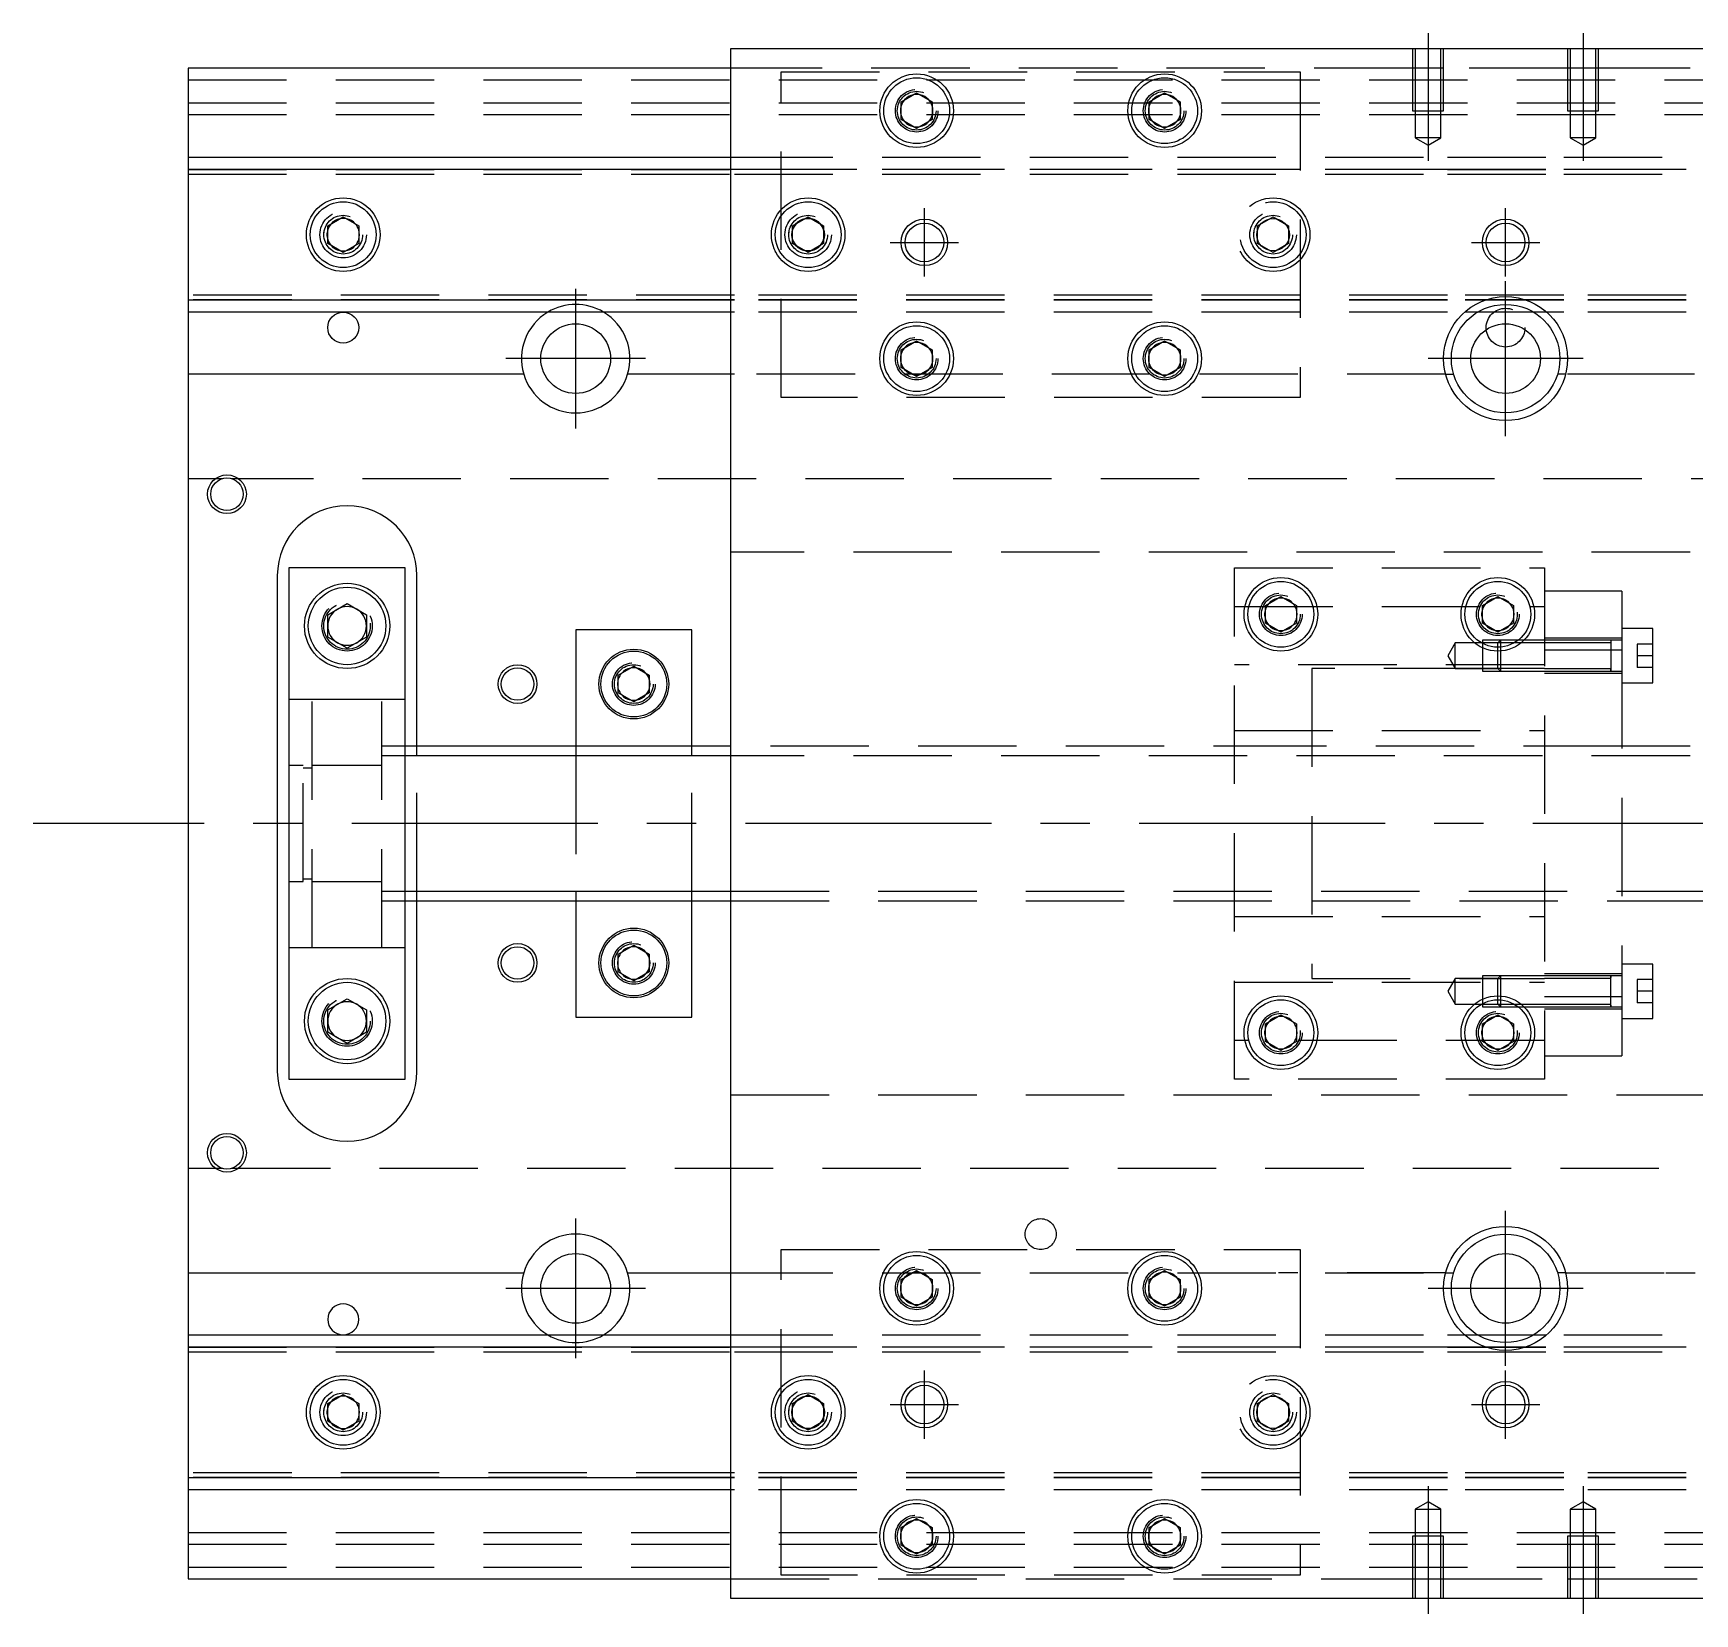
# Model space of a CAD drawing. Extents: x -20 to 561, y -277 to 102.
# Drawn here: x -20 to 194.4, y -102 to 102 of the extents above; entities that cross this region are included whole.
import ezdxf

# ---------------------------------------------------------------- set-up
doc = ezdxf.new("R2010")
doc.units = 0
doc.linetypes.add('CENTER', pattern=[50.8, 31.75, -6.35, 6.35, -6.35])
doc.linetypes.add('DASHED', pattern=[19.05, 12.7, -6.35])
doc.layers.get('0').update_dxf_attribs({"linetype": 'CONTINUOUS'})
doc.layers.add('CENTER', color=1, linetype='CENTER')

msp = doc.modelspace()

# ---------------------------------------------------------------- linework, layer by layer
at = {"color": 7, "linetype": 'CONTINUOUS'}
for p, q in [((270, 100), (70, 100)), ((70, 100), (70, -100)), ((0, 97.5), (0, 86)), ((70, 97.5), (0, 97.5)), ((92, 93.1547), (94, 94.309402)), ((92, 90.8453), (92, 93.1547)), ((94, 94.309402), (96, 93.1547)), ((96, 93.1547), (96, 90.8453)), ((124, 93.1547), (126, 94.309402)), ((124, 90.8453), (124, 93.1547)), ((126, 94.309402), (128, 93.1547)), ((128, 93.1547), (128, 90.8453)), ((94, 89.690598), (92, 90.8453)), ((96, 90.8453), (94, 89.690598)), ((126, 89.690598), (124, 90.8453)), ((128, 90.8453), (126, 89.690598)), ((0, 86), (0, 84.460392)), ((0, 86), (70, 86)), ((0, 84.460392), (0, 67.539608)), ((0, 84.460392), (70, 84.460392)), ((18, 77.1547), (20, 78.309402)), ((20, 78.309402), (22, 77.1547)), ((78, 77.1547), (80, 78.309402)), ((80, 78.309402), (82, 77.1547)), ((18, 74.8453), (18, 77.1547)), ((22, 77.1547), (22, 74.8453)), ((78, 74.8453), (78, 77.1547)), ((82, 77.1547), (82, 74.8453)), ((20, 73.690598), (18, 74.8453)), ((22, 74.8453), (20, 73.690598)), ((80, 73.690598), (78, 74.8453)), ((82, 74.8453), (80, 73.690598)), ((70, 67.539608), (0, 67.539608)), ((0, 67.539608), (0, 66)), ((70, 66), (0, 66)), ((0, 66), (0, 58)), ((92, 61.1547), (94, 62.309402)), ((94, 62.309402), (96, 61.1547)), ((124, 61.1547), (126, 62.309402)), ((126, 62.309402), (128, 61.1547)), ((92, 58.8453), (92, 61.1547)), ((96, 61.1547), (96, 58.8453)), ((124, 58.8453), (124, 61.1547)), ((128, 61.1547), (128, 58.8453)), ((43.291796, 58), (0, 58)), ((0, 58), (0, -58)), ((70, 58), (56.708204, 58)), ((94, 57.690598), (92, 58.8453)), ((96, 58.8453), (94, 57.690598)), ((126, 57.690598), (124, 58.8453)), ((128, 58.8453), (126, 57.690598)), ((162.254033, 58), (163.291796, 58)), ((177.745967, 58), (176.708204, 58)), ((13, 33), (13, -33)), ((28, 33), (13, 33)), ((28, -33), (28, 33)), ((11.5, 32), (11.5, -32)), ((29.5, 10), (29.5, 32)), ((18, 26.943376), (20.5, 28.386752)), ((20.5, 28.386752), (23, 26.943376)), ((139, 28.1547), (141, 29.309402)), ((139, 25.8453), (139, 28.1547)), ((141, 29.309402), (143, 28.1547)), ((143, 28.1547), (143, 25.8453)), ((167, 28.1547), (169, 29.309402)), ((167, 25.8453), (167, 28.1547)), ((169, 29.309402), (171, 28.1547)), ((171, 28.1547), (171, 25.8453)), ((18, 24.056624), (18, 26.943376)), ((23, 26.943376), (23, 24.056624)), ((141, 24.690598), (139, 25.8453)), ((143, 25.8453), (141, 24.690598)), ((169, 24.690598), (167, 25.8453)), ((171, 25.8453), (169, 24.690598)), ((20.5, 22.613248), (18, 24.056624)), ((23, 24.056624), (20.5, 22.613248)), ((50, 25), (50, 10)), ((65, 25), (50, 25)), ((65, 10), (65, 25)), ((55.5, 19.1547), (57.5, 20.309402)), ((57.5, 20.309402), (59.5, 19.1547)), ((183.6, 19.65063), (183.6, 19.651316)), ((55.5, 16.8453), (55.5, 19.1547)), ((59.5, 19.1547), (59.5, 16.8453)), ((57.5, 15.690598), (55.5, 16.8453)), ((59.5, 16.8453), (57.5, 15.690598)), ((70, 10), (28, 10)), ((28, -10), (70, -10)), ((29.5, -32), (29.5, -10)), ((50, -10), (50, -25)), ((65, -25), (65, -10)), ((55.5, -16.8453), (57.5, -15.690598)), ((55.5, -19.1547), (55.5, -16.8453)), ((57.5, -15.690598), (59.5, -16.8453)), ((59.5, -16.8453), (59.5, -19.1547)), ((57.5, -20.309402), (55.5, -19.1547)), ((59.5, -19.1547), (57.5, -20.309402)), ((18, -24.056624), (20.5, -22.613248)), ((20.5, -22.613248), (23, -24.056624)), ((18, -26.943376), (18, -24.056624)), ((23, -24.056624), (23, -26.943376)), ((50, -25), (65, -25)), ((139, -25.8453), (141, -24.690598)), ((141, -24.690598), (143, -25.8453)), ((167, -25.8453), (169, -24.690598)), ((169, -24.690598), (171, -25.8453)), ((183.6, -23.65064), (183.6, -23.649954)), ((20.5, -28.386752), (18, -26.943376)), ((23, -26.943376), (20.5, -28.386752)), ((139, -28.1547), (139, -25.8453)), ((143, -25.8453), (143, -28.1547)), ((167, -28.1547), (167, -25.8453)), ((171, -25.8453), (171, -28.1547)), ((141, -29.309402), (139, -28.1547)), ((143, -28.1547), (141, -29.309402)), ((169, -29.309402), (167, -28.1547)), ((171, -28.1547), (169, -29.309402)), ((13, -33), (28, -33)), ((92, -58.8453), (94, -57.690598)), ((94, -57.690598), (96, -58.8453)), ((124, -58.8453), (126, -57.690598)), ((126, -57.690598), (128, -58.8453)), ((0, -58), (0, -66)), ((0, -58), (43.291796, -58)), ((56.708204, -58), (70, -58)), ((92, -61.1547), (92, -58.8453)), ((96, -58.8453), (96, -61.1547)), ((124, -61.1547), (124, -58.8453)), ((128, -58.8453), (128, -61.1547)), ((162.254033, -58), (163.291796, -58)), ((177.745967, -58), (176.708204, -58)), ((94, -62.309402), (92, -61.1547)), ((96, -61.1547), (94, -62.309402)), ((126, -62.309402), (124, -61.1547)), ((128, -61.1547), (126, -62.309402)), ((0, -66), (0, -67.539608)), ((0, -66), (70, -66)), ((0, -67.539608), (70, -67.539608)), ((0, -67.539608), (0, -84.460392)), ((18, -74.8453), (20, -73.690598)), ((18, -77.1547), (18, -74.8453)), ((20, -73.690598), (22, -74.8453)), ((22, -74.8453), (22, -77.1547)), ((78, -74.8453), (80, -73.690598)), ((78, -77.1547), (78, -74.8453)), ((80, -73.690598), (82, -74.8453)), ((82, -74.8453), (82, -77.1547)), ((20, -78.309402), (18, -77.1547)), ((22, -77.1547), (20, -78.309402)), ((80, -78.309402), (78, -77.1547)), ((82, -77.1547), (80, -78.309402)), ((70, -84.460392), (0, -84.460392)), ((0, -84.460392), (0, -86)), ((70, -86), (0, -86)), ((0, -86), (0, -97.5)), ((92, -90.8453), (94, -89.690598)), ((94, -89.690598), (96, -90.8453)), ((124, -90.8453), (126, -89.690598)), ((126, -89.690598), (128, -90.8453)), ((92, -93.1547), (92, -90.8453)), ((96, -90.8453), (96, -93.1547)), ((124, -93.1547), (124, -90.8453)), ((128, -90.8453), (128, -93.1547)), ((94, -94.309402), (92, -93.1547)), ((96, -93.1547), (94, -94.309402)), ((126, -94.309402), (124, -93.1547)), ((128, -93.1547), (126, -94.309402)), ((0, -97.5), (70, -97.5)), ((70, -100), (270, -100))]:
    msp.add_line(p, q, dxfattribs=at)
at = {"color": 3, "linetype": 'DASHED'}
for p, q in [((158.000006, 100), (158.000006, 92)), ((158.35, 100), (158.35, 92)), ((161.65, 92), (161.65, 100)), ((161.999994, 92), (161.999994, 100)), ((178.000006, 100), (178.000006, 92)), ((178.35, 100), (178.35, 92)), ((181.65, 92), (181.65, 100)), ((181.999994, 92), (181.999994, 100)), ((158.000006, 97.5), (70, 97.5)), ((76.5, 55), (76.5, 97)), ((76.5, 97), (143.5, 97)), ((143.5, 97), (143.5, 55)), ((161.999994, 97.5), (158.000006, 97.5)), ((178.000006, 97.5), (161.999994, 97.5)), ((181.999994, 97.5), (178.000006, 97.5)), ((270, 97.5), (181.999994, 97.5)), ((0, 96), (340, 96)), ((0, 93), (340, 93)), ((0, 91.5), (340, 91.5)), ((158.000006, 92), (161.999994, 92)), ((158.35, 92), (158.35, 88.5)), ((161.65, 88.5), (161.65, 92)), ((178.000006, 92), (181.999994, 92)), ((178.35, 92), (178.35, 88.5)), ((181.65, 88.5), (181.65, 92)), ((161.65, 88.5), (158.35, 88.5)), ((158.35, 88.5), (160, 87.547372)), ((160, 87.547372), (161.65, 88.5)), ((181.65, 88.5), (178.35, 88.5)), ((178.35, 88.5), (180, 87.547372)), ((180, 87.547372), (181.65, 88.5)), ((70, 86), (70.5, 86)), ((70.5, 86), (162.5, 86)), ((162.5, 86), (177.5, 86)), ((177.5, 86), (269.5, 86)), ((0, 84.403994), (70.5, 84.403994)), ((0, 83.8), (70.5, 83.8)), ((70, 84.460392), (70.5, 84.460392)), ((70.5, 84.460392), (162.5, 84.460392)), ((162.5, 84.403994), (70.5, 84.403994)), ((70.5, 83.8), (162.5, 83.8)), ((162.5, 84.460392), (177.5, 84.460392)), ((162.5, 84.403994), (177.5, 84.403994)), ((162.5, 83.8), (177.5, 83.8)), ((177.5, 84.460392), (269.5, 84.460392)), ((269.5, 84.403994), (177.5, 84.403994)), ((177.5, 83.8), (269.5, 83.8)), ((78, 77.1547), (80, 78.309402)), ((80, 78.309402), (82, 77.1547)), ((138, 77.1547), (140, 78.309402)), ((140, 78.309402), (142, 77.1547)), ((17.5, 76), (17.534018, 76.411016)), ((77.5, 76), (77.534018, 76.411016)), ((77.5, 76), (77.534018, 76.411016)), ((78, 74.8453), (78, 77.1547)), ((82, 77.1547), (82, 74.8453)), ((137.5, 76), (137.534018, 76.411016)), ((138, 74.8453), (138, 77.1547)), ((142, 77.1547), (142, 74.8453)), ((80, 73.690598), (78, 74.8453)), ((82, 74.8453), (80, 73.690598)), ((140, 73.690598), (138, 74.8453)), ((142, 74.8453), (140, 73.690598)), ((70.5, 68.2), (0, 68.2)), ((70.5, 67.596006), (0, 67.596006)), ((70.5, 67.539608), (70, 67.539608)), ((162.5, 68.2), (70.5, 68.2)), ((162.5, 67.596006), (70.5, 67.596006)), ((162.5, 67.539608), (70.5, 67.539608)), ((177.5, 68.2), (162.5, 68.2)), ((177.5, 67.596006), (162.5, 67.596006)), ((177.5, 67.539608), (162.5, 67.539608)), ((269.5, 68.2), (177.5, 68.2)), ((269.5, 67.596006), (177.5, 67.596006)), ((269.5, 67.539608), (177.5, 67.539608)), ((70.5, 66), (70, 66)), ((162.5, 66), (70.5, 66)), ((177.5, 66), (162.5, 66)), ((269.5, 66), (177.5, 66)), ((70.5, 58), (70, 58)), ((162.254033, 58), (70.5, 58)), ((125.464102, 58), (125.359688, 58)), ((126.640312, 58), (126.535898, 58)), ((190.691578, 58), (177.745967, 58)), ((191.25, 58), (190.691578, 58)), ((193.112542, 58), (191.25, 58)), ((193.5, 58), (193.112542, 58)), ((194.359688, 58), (193.5, 58)), ((143.5, 55), (76.5, 55)), ((4.359688, 44.5), (0, 44.5)), ((340, 44.5), (5.640312, 44.5)), ((270, 35), (70, 35)), ((135, -33), (135, 33)), ((135, 33), (175, 33)), ((175, 33), (175, -33)), ((135, 28), (175, 28)), ((185, 30), (175, 30)), ((185, 30), (185, 22.36068)), ((23.477798, 25.864306), (23.5, 25.5)), ((138.5, 27), (138.518502, 27.303588)), ((171.483582, 27.286038), (171.5, 27)), ((167, 23.65063), (167, 23.25)), ((169.34998, 23.65063), (167, 23.65063)), ((169.35, 23.650636), (169, 23.300636)), ((171.616146, 23.65063), (169.349994, 23.65063)), ((169.35, 23.650636), (169.35, 22.764436)), ((171.616152, 23.650636), (169.35, 23.650636)), ((172.368118, 23.65063), (171.616146, 23.65063)), ((172.368124, 23.650636), (171.616152, 23.650636)), ((175, 23.65063), (172.368118, 23.65063)), ((175, 23.650636), (172.368124, 23.650636)), ((185, 23.900636), (175, 23.900636)), ((183.605, 23.650636), (175.00002, 23.650636)), ((185, 23.650636), (183.595, 23.650636)), ((183.6, 23.650636), (183.6, 19.650636)), ((189, 25.150636), (185, 25.150636)), ((189, 18.150636), (189, 25.150636)), ((163.5, 23.300636), (162.547372, 21.650636)), ((162.547372, 21.650636), (163.5, 20.000636)), ((163.5, 20.000636), (163.5, 23.300636)), ((167, 23.300636), (163.5, 23.300636)), ((168.99998, 23.300636), (167, 23.300636)), ((167, 23.25), (167, 22.691578)), ((167, 22.691578), (167, 19.65064)), ((169, 22.75), (169, 23.300636)), ((171.092176, 23.300636), (169, 23.300636)), ((169, 22.25), (169, 22.75)), ((169, 20.000636), (169, 22.25)), ((169.35, 22.764436), (169.35, 22.262912)), ((169.35, 22.262912), (169.35, 19.650636)), ((171.979462, 23.300636), (171.092176, 23.300636)), ((175, 23.300636), (171.979462, 23.300636)), ((185, 22.36068), (175, 22.36068)), ((183.6, 23.300636), (175.00002, 23.300636)), ((185, 22.36068), (185, -22.36068)), ((187, 23.150636), (187, 21.650636)), ((189, 23.150636), (187, 23.150636)), ((187, 21.650636), (187, 20.150636)), ((189, 21.650636), (187, 21.650636)), ((175, 20.5), (135, 20.5)), ((145, 20), (145, -20)), ((167, 20), (145, 20)), ((163.5, 20.000636), (167, 20.000636)), ((167, 20.000636), (168.99998, 20.000636)), ((169.000636, 20), (167, 20)), ((167, 19.65064), (169.34998, 19.65064)), ((169, 20.000636), (169.35, 19.650636)), ((175, 20), (169.000636, 20)), ((169.349994, 19.65064), (175, 19.65064)), ((169.35, 19.650636), (175, 19.650636)), ((175, 19.400636), (185, 19.400636)), ((175.00002, 20.000636), (183.6, 20.000636)), ((175.00002, 19.650636), (183.605, 19.650636)), ((183.595, 19.650636), (185, 19.650636)), ((183.6, 19.650636), (183.6, 19.867096)), ((189, 20.150636), (187, 20.150636)), ((55, 18), (55.012884, 18.253488)), ((185, 18.150636), (189, 18.150636)), ((16, 16), (13, 16)), ((16, -16), (16, 16)), ((25, 16), (16, 16)), ((25, -16), (25, 16)), ((28, 16), (25, 16)), ((135, 12), (175, 12)), ((28, 10), (25, 10)), ((28, 8.75), (25, 8.75)), ((29.5, 8.75), (29.5, 10)), ((29.5, -8.75), (29.5, 8.75)), ((50, 10), (50, 8.75)), ((50, 8.75), (50, -8.75)), ((65, 8.75), (65, 10)), ((65, -8.75), (65, 8.75)), ((144.99998, 10), (70, 10)), ((270, 8.75), (70, 8.75)), ((185, 10), (145, 10)), ((270, 10), (185.00002, 10)), ((14.85, 7.5), (13, 7.5)), ((14.85, -7.5), (14.85, 7.5)), ((16, 7.15), (14.85, 7.15)), ((25, 7.5), (16, 7.5)), ((13, -7.5), (14.85, -7.5)), ((14.85, -7.15), (16, -7.15)), ((16, -7.5), (25, -7.5)), ((25, -8.75), (28, -8.75)), ((25, -10), (28, -10)), ((29.5, -10), (29.5, -8.75)), ((50, -8.75), (50, -10)), ((65, -10), (65, -8.75)), ((70, -8.75), (270, -8.75)), ((70, -10), (144.99998, -10)), ((145, -10), (185, -10)), ((185.00002, -10), (270, -10)), ((135, -12), (175, -12)), ((13, -16), (16, -16)), ((16, -16), (25, -16)), ((25, -16), (28, -16)), ((55, -18), (55.012884, -17.746512)), ((189, -18.150636), (185, -18.150636)), ((189, -25.150636), (189, -18.150636)), ((135, -20.5), (175, -20.5)), ((145, -20), (167, -20)), ((163.5, -20.000636), (162.547372, -21.650636)), ((163.5, -23.300636), (163.5, -20.000636)), ((167, -20.000636), (163.5, -20.000636)), ((167, -19.65064), (167, -22.691578)), ((169.34998, -19.65064), (167, -19.65064)), ((167, -20), (169.000636, -20)), ((168.99998, -20.000636), (167, -20.000636)), ((169.35, -19.650636), (169, -20.000636)), ((169, -22.25), (169, -20.000636)), ((169.000636, -20), (175, -20)), ((175, -19.65064), (169.349994, -19.65064)), ((169.35, -19.650636), (169.35, -22.262912)), ((175, -19.650636), (169.35, -19.650636)), ((185, -19.400636), (175, -19.400636)), ((183.605, -19.650636), (175.00002, -19.650636)), ((183.6, -20.000636), (175.00002, -20.000636)), ((185, -19.650636), (183.595, -19.650636)), ((183.6, -19.867096), (183.6, -19.650636)), ((183.6, -19.650636), (183.6, -19.867302)), ((183.6, -23.434174), (183.6, -19.867096)), ((187, -20.150636), (187, -21.650636)), ((189, -20.150636), (187, -20.150636)), ((162.547372, -21.650636), (163.5, -23.300636)), ((163.5, -23.300636), (167, -23.300636)), ((167, -22.691578), (167, -23.25)), ((167, -23.25), (167, -23.65063)), ((167, -23.300636), (168.99998, -23.300636)), ((169, -22.75), (169, -22.25)), ((169, -23.300636), (169, -22.75)), ((169, -23.300636), (171.092176, -23.300636)), ((169, -23.300636), (169.35, -23.650636)), ((169.35, -22.262912), (169.35, -22.764436)), ((169.35, -22.764436), (169.35, -23.650636)), ((171.092176, -23.300636), (171.979462, -23.300636)), ((171.979462, -23.300636), (175, -23.300636)), ((185, -22.36068), (175, -22.36068)), ((185, -22.36068), (175, -22.36068)), ((175.00002, -23.300636), (183.6, -23.300636)), ((183.6, -23.433926), (183.6, -23.650636)), ((183.6, -23.650636), (183.6, -23.434174)), ((185, -22.36068), (185, -30)), ((187, -21.650636), (187, -23.150636)), ((189, -21.650636), (187, -21.650636)), ((189, -23.150636), (187, -23.150636)), ((17.5, -25.5), (17.520026, -25.153944)), ((167, -23.65063), (169.34998, -23.65063)), ((169.349994, -23.65063), (171.616146, -23.65063)), ((169.35, -23.650636), (171.616152, -23.650636)), ((171.616146, -23.65063), (172.368118, -23.65063)), ((171.616152, -23.650636), (172.368124, -23.650636)), ((172.368118, -23.65063), (175, -23.65063)), ((172.368124, -23.650636), (175, -23.650636)), ((175, -23.900636), (185, -23.900636)), ((175.00002, -23.650636), (183.605, -23.650636)), ((183.595, -23.650636), (185, -23.650636)), ((185, -25.150636), (189, -25.150636)), ((143.483582, -26.713962), (143.5, -27)), ((171.483582, -26.713962), (171.5, -27)), ((175, -28), (135, -28)), ((175, -30), (185, -30)), ((175, -33), (135, -33)), ((70, -35), (270, -35)), ((0, -44.5), (4.359688, -44.5)), ((5.640312, -44.5), (340, -44.5)), ((76.5, -97), (76.5, -55)), ((76.5, -55), (143.5, -55)), ((143.5, -55), (143.5, -97)), ((70, -58), (70.5, -58)), ((70.5, -58), (162.254033, -58)), ((91.5, -60), (91.512884, -59.746512)), ((123.5, -60), (123.518502, -59.696412)), ((125.359688, -58), (125.464102, -58)), ((126.535898, -58), (126.640312, -58)), ((162.254033, -58), (140.691578, -58)), ((177.745967, -58), (190.691578, -58)), ((190.691578, -58), (191.25, -58)), ((191.25, -58), (193.112542, -58)), ((193.112542, -58), (193.5, -58)), ((193.5, -58), (194.359688, -58)), ((194.359688, -58), (194.464102, -58)), ((70, -66), (70.5, -66)), ((70.5, -66), (162.5, -66)), ((162.5, -66), (177.5, -66)), ((177.5, -66), (269.5, -66)), ((0, -67.596006), (70.5, -67.596006)), ((0, -68.2), (70.5, -68.2)), ((70, -67.539608), (70.5, -67.539608)), ((70.5, -67.539608), (162.5, -67.539608)), ((162.5, -67.596006), (70.5, -67.596006)), ((70.5, -68.2), (162.5, -68.2)), ((162.5, -67.539608), (177.5, -67.539608)), ((162.5, -67.596006), (177.5, -67.596006)), ((162.5, -68.2), (177.5, -68.2)), ((177.5, -67.539608), (269.5, -67.539608)), ((269.5, -67.596006), (177.5, -67.596006)), ((177.5, -68.2), (269.5, -68.2)), ((78, -74.8453), (80, -73.690598)), ((78, -77.1547), (78, -74.8453)), ((80, -73.690598), (82, -74.8453)), ((82, -74.8453), (82, -77.1547)), ((138, -74.8453), (140, -73.690598)), ((138, -77.1547), (138, -74.8453)), ((140, -73.690598), (142, -74.8453)), ((142, -74.8453), (142, -77.1547)), ((17.5, -76), (17.534018, -75.588984)), ((77.5, -76), (77.534018, -75.588984)), ((77.5, -76), (77.534018, -75.588984)), ((80, -78.309402), (78, -77.1547)), ((82, -77.1547), (80, -78.309402)), ((137.5, -76), (137.534018, -75.588984)), ((140, -78.309402), (138, -77.1547)), ((142, -77.1547), (140, -78.309402)), ((70.5, -83.8), (0, -83.8)), ((70.5, -84.403994), (0, -84.403994)), ((70.5, -84.460392), (70, -84.460392)), ((162.5, -83.8), (70.5, -83.8)), ((162.5, -84.403994), (70.5, -84.403994)), ((162.5, -84.460392), (70.5, -84.460392)), ((177.5, -83.8), (162.5, -83.8)), ((177.5, -84.403994), (162.5, -84.403994)), ((177.5, -84.460392), (162.5, -84.460392)), ((269.5, -83.8), (177.5, -83.8)), ((269.5, -84.403994), (177.5, -84.403994)), ((269.5, -84.460392), (177.5, -84.460392)), ((70.5, -86), (70, -86)), ((162.5, -86), (70.5, -86)), ((160, -87.547372), (158.35, -88.5)), ((161.65, -88.5), (160, -87.547372)), ((177.5, -86), (162.5, -86)), ((269.5, -86), (177.5, -86)), ((180, -87.547372), (178.35, -88.5)), ((181.65, -88.5), (180, -87.547372)), ((158.35, -88.5), (161.65, -88.5)), ((158.35, -88.5), (158.35, -92)), ((161.65, -92), (161.65, -88.5)), ((178.35, -88.5), (181.65, -88.5)), ((178.35, -88.5), (178.35, -92)), ((181.65, -92), (181.65, -88.5)), ((0, -91.5), (340, -91.5)), ((91.5, -92), (91.512884, -91.746512)), ((123.5, -92), (123.512884, -91.746512)), ((161.999994, -92), (158.000006, -92)), ((158.000006, -92), (158.000006, -100)), ((158.35, -92), (158.35, -100)), ((161.65, -100), (161.65, -92)), ((161.999994, -100), (161.999994, -92)), ((181.999994, -92), (178.000006, -92)), ((178.000006, -92), (178.000006, -100)), ((178.35, -92), (178.35, -100)), ((181.65, -100), (181.65, -92)), ((181.999994, -100), (181.999994, -92)), ((0, -93), (340, -93)), ((0, -96), (340, -96)), ((70, -97.5), (158.000006, -97.5)), ((143.5, -97), (76.5, -97)), ((158.000006, -97.5), (161.999994, -97.5)), ((161.999994, -97.5), (178.000006, -97.5)), ((178.000006, -97.5), (181.999994, -97.5)), ((181.999994, -97.5), (270, -97.5))]:
    msp.add_line(p, q, dxfattribs=at)
at = {"color": 3, "linetype": 'CONTINUOUS'}
for p, q in [((70, 8.75), (28, 8.75)), ((28, -8.75), (70, -8.75))]:
    msp.add_line(p, q, dxfattribs=at)
at = {"color": 7, "linetype": 'CONTINUOUS'}
for centre, radius in [((94, 92), 4.75), ((126, 92), 4.75), ((94, 92), 4.25), ((126, 92), 4.25), ((20, 76), 4.75), ((20, 76), 4.25), ((80, 76), 4.75), ((80, 76), 4.25), ((80, 76), 2.1), ((95, 75), 2.5), ((140, 76), 2.1), ((170, 75), 3), ((170, 75), 2.5), ((170, 60), 8), ((170, 60), 7), ((20, 64), 2), ((50, 60), 4.5), ((94, 60), 4.75), ((126, 60), 4.75), ((170, 60), 4.5), ((94, 60), 4.25), ((126, 60), 4.25), ((5, 42.5), 2.5), ((5, 42.5), 2.1), ((20.5, 25.5), 5.5), ((20.5, 25.5), 5), ((141, 27), 4.75), ((141, 27), 4.25), ((169, 27), 4.75), ((169, 27), 4.25), ((57.5, 18), 4.5), ((57.5, 18), 4.25), ((42.5, 18), 2.1), ((57.5, -18), 4.5), ((57.5, -18), 4.25), ((42.5, -18), 2.1), ((20.5, -25.5), 5.5), ((20.5, -25.5), 5), ((141, -27), 4.75), ((141, -27), 4.25), ((169, -27), 4.75), ((169, -27), 4.25), ((5, -42.5), 2.5), ((5, -42.5), 2.1), ((170, -60), 8), ((170, -60), 7), ((50, -60), 4.5), ((94, -60), 4.75), ((126, -60), 4.75), ((170, -60), 4.5), ((94, -60), 4.25), ((126, -60), 4.25), ((20, -76), 4.75), ((20, -76), 4.25), ((80, -76), 4.75), ((80, -76), 4.25), ((95, -75), 2.5), ((170, -75), 3), ((170, -75), 2.5), ((80, -76), 2.1), ((140, -76), 2.1), ((94, -92), 4.75), ((94, -92), 4.25), ((126, -92), 4.75), ((126, -92), 4.25)]:
    msp.add_circle(centre, radius, dxfattribs=at)
at = {"color": 3, "linetype": 'DASHED'}
for centre, radius in [((94, 92), 2.75), ((94, 92), 2.5), ((126, 92), 2.75), ((126, 92), 2.5), ((80, 76), 4.75), ((80, 76), 4.25), ((140, 76), 4.75), ((140, 76), 4.25), ((20, 76), 3), ((20, 76), 2.5), ((80, 76), 3), ((80, 76), 3), ((80, 76), 2.5), ((80, 76), 2.5), ((140, 76), 3), ((140, 76), 2.5), ((170, 64), 2.5), ((94, 60), 2.75), ((94, 60), 2.5), ((126, 60), 2.75), ((126, 60), 2.5), ((20.5, 25.5), 3.25), ((20.5, 25.5), 3), ((141, 27), 2.75), ((141, 27), 2.5), ((169, 27), 2.75), ((169, 27), 2.5), ((57.5, 18), 2.75), ((57.5, 18), 2.5), ((57.5, -18), 2.75), ((57.5, -18), 2.5), ((20.5, -25.5), 3.25), ((20.5, -25.5), 3), ((141, -27), 2.75), ((141, -27), 2.5), ((169, -27), 2.75), ((169, -27), 2.5), ((110, -53), 2), ((94, -60), 2.75), ((94, -60), 2.5), ((126, -60), 2.75), ((126, -60), 2.5), ((80, -76), 4.75), ((80, -76), 4.25), ((140, -76), 4.75), ((140, -76), 4.25), ((20, -76), 3), ((20, -76), 2.5), ((80, -76), 3), ((80, -76), 3), ((80, -76), 2.5), ((80, -76), 2.5), ((140, -76), 3), ((140, -76), 2.5), ((94, -92), 2.75), ((94, -92), 2.5), ((126, -92), 2.75), ((126, -92), 2.5)]:
    msp.add_circle(centre, radius, dxfattribs=at)
at = {"color": 3, "linetype": 'CONTINUOUS'}
for centre, radius in [((95, 75), 3), ((42.5, 18), 2.5), ((42.5, -18), 2.5), ((95, -75), 3)]:
    msp.add_circle(centre, radius, dxfattribs=at)
at = {"color": 7, "linetype": 'CONTINUOUS'}
for centre, radius, start, end in [((94, 92), 2.1, 162.24721, 180), ((94, 92), 2.1, 137.75279, 162.24721), ((94, 92), 2.1, 102.24721, 137.75279), ((94, 92), 2.1, 77.75279, 102.24721), ((94, 92), 2.1, 42.24721, 77.75279), ((94, 92), 2.1, 17.75279, 42.24721), ((94, 92), 2.1, 342.24721, 17.75279), ((126, 92), 2.1, 162.24721, 180), ((126, 92), 2.1, 137.75279, 162.24721), ((126, 92), 2.1, 102.24721, 137.75279), ((126, 92), 2.1, 77.75279, 102.24721), ((126, 92), 2.1, 42.24721, 77.75279), ((126, 92), 2.1, 17.75279, 42.24721), ((126, 92), 2.1, 342.24721, 17.75279), ((94, 92), 2.1, 180, 197.75279), ((94, 92), 2.1, 197.75279, 222.24721), ((94, 92), 2.1, 222.24721, 257.75279), ((94, 92), 2.1, 282.24721, 317.75279), ((94, 92), 2.1, 317.75279, 342.24721), ((126, 92), 2.1, 180, 197.75279), ((126, 92), 2.1, 197.75279, 222.24721), ((126, 92), 2.1, 222.24721, 257.75279), ((126, 92), 2.1, 282.24721, 317.75279), ((126, 92), 2.1, 317.75279, 342.24721), ((94, 92), 2.1, 257.75279, 282.24721), ((126, 92), 2.1, 257.75279, 282.24721), ((20, 76), 2.1, 137.75279, 162.24721), ((20, 76), 2.1, 102.24721, 137.75279), ((20, 76), 2.1, 77.75279, 102.24721), ((20, 76), 2.1, 42.24721, 77.75279), ((20, 76), 2.1, 17.75279, 42.24721), ((80, 76), 2.1, 137.75279, 162.24721), ((80, 76), 2.1, 102.24721, 137.75279), ((80, 76), 2.1, 77.75279, 102.24721), ((80, 76), 2.1, 42.24721, 77.75279), ((80, 76), 2.1, 17.75279, 42.24721), ((20, 76), 2.1, 162.24721, 180), ((20, 76), 2.1, 180, 197.75279), ((20, 76), 2.1, 197.75279, 222.24721), ((20, 76), 2.1, 317.75279, 342.24721), ((20, 76), 2.1, 342.24721, 17.75279), ((80, 76), 2.1, 162.24721, 180), ((80, 76), 2.1, 180, 197.75279), ((80, 76), 2.1, 197.75279, 222.24721), ((80, 76), 2.1, 317.75279, 342.24721), ((80, 76), 2.1, 342.24721, 17.75279), ((20, 76), 2.1, 222.24721, 257.75279), ((20, 76), 2.1, 257.75279, 282.24721), ((20, 76), 2.1, 282.24721, 317.75279), ((80, 76), 2.1, 222.24721, 257.75279), ((80, 76), 2.1, 257.75279, 282.24721), ((80, 76), 2.1, 282.24721, 317.75279), ((50, 60), 7, 121.002719, 196.60155), ((50, 60), 7, 343.39845, 58.997281), ((94, 60), 2.1, 162.24721, 180), ((94, 60), 2.1, 137.75279, 162.24721), ((94, 60), 2.1, 102.24721, 137.75279), ((94, 60), 2.1, 77.75279, 102.24721), ((94, 60), 2.1, 42.24721, 77.75279), ((94, 60), 2.1, 17.75279, 42.24721), ((94, 60), 2.1, 342.24721, 17.75279), ((126, 60), 2.1, 162.24721, 180), ((126, 60), 2.1, 137.75279, 162.24721), ((126, 60), 2.1, 102.24721, 137.75279), ((126, 60), 2.1, 77.75279, 102.24721), ((126, 60), 2.1, 42.24721, 77.75279), ((126, 60), 2.1, 17.75279, 42.24721), ((126, 60), 2.1, 342.24721, 17.75279), ((50, 60), 7, 196.60155, 343.39845), ((94, 60), 2.1, 180, 197.75279), ((94, 60), 2.1, 197.75279, 222.24721), ((94, 60), 2.1, 222.24721, 257.75279), ((94, 60), 2.1, 257.75279, 282.24721), ((94, 60), 2.1, 282.24721, 317.75279), ((94, 60), 2.1, 317.75279, 342.24721), ((126, 60), 2.1, 180, 197.75279), ((126, 60), 2.1, 197.75279, 222.24721), ((126, 60), 2.1, 222.24721, 257.75279), ((126, 60), 2.1, 257.75279, 282.24721), ((126, 60), 2.1, 282.24721, 317.75279), ((126, 60), 2.1, 317.75279, 342.24721), ((20.5, 32), 9, 90, 180), ((20.5, 32), 9, 0, 90), ((20.5, 25.5), 2.5, 60, 120), ((141, 27), 2.1, 137.75279, 162.24721), ((141, 27), 2.1, 102.24721, 137.75279), ((141, 27), 2.1, 77.75279, 102.24721), ((141, 27), 2.1, 42.24721, 77.75279), ((141, 27), 2.1, 17.75279, 42.24721), ((169, 27), 2.1, 137.75279, 162.24721), ((169, 27), 2.1, 102.24721, 137.75279), ((169, 27), 2.1, 77.75279, 102.24721), ((169, 27), 2.1, 42.24721, 77.75279), ((169, 27), 2.1, 17.75279, 42.24721), ((20.5, 25.5), 2.5, 120, 180), ((20.5, 25.5), 2.5, 0, 60), ((141, 27), 2.1, 162.24721, 180), ((141, 27), 2.1, 180, 197.75279), ((141, 27), 2.1, 197.75279, 222.24721), ((141, 27), 2.1, 317.75279, 342.24721), ((141, 27), 2.1, 342.24721, 17.75279), ((169, 27), 2.1, 162.24721, 180), ((169, 27), 2.1, 180, 197.75279), ((169, 27), 2.1, 197.75279, 222.24721), ((169, 27), 2.1, 317.75279, 342.24721), ((169, 27), 2.1, 342.24721, 17.75279), ((20.5, 25.5), 2.5, 180, 240), ((20.5, 25.5), 2.5, 300, 0), ((141, 27), 2.1, 222.24721, 257.75279), ((141, 27), 2.1, 257.75279, 282.24721), ((141, 27), 2.1, 282.24721, 317.75279), ((169, 27), 2.1, 222.24721, 257.75279), ((169, 27), 2.1, 257.75279, 282.24721), ((169, 27), 2.1, 282.24721, 317.75279), ((20.5, 25.5), 2.5, 240, 300), ((57.5, 18), 2.1, 137.75279, 162.24721), ((57.5, 18), 2.1, 102.24721, 137.75279), ((57.5, 18), 2.1, 77.75279, 102.24721), ((57.5, 18), 2.1, 42.24721, 77.75279), ((57.5, 18), 2.1, 17.75279, 42.24721), ((57.5, 18), 2.1, 162.24721, 180), ((57.5, 18), 2.1, 180, 197.75279), ((57.5, 18), 2.1, 197.75279, 222.24721), ((57.5, 18), 2.1, 317.75279, 342.24721), ((57.5, 18), 2.1, 342.24721, 17.75279), ((57.5, 18), 2.1, 222.24721, 257.75279), ((57.5, 18), 2.1, 257.75279, 282.24721), ((57.5, 18), 2.1, 282.24721, 317.75279), ((57.5, -18), 2.1, 137.75279, 162.24721), ((57.5, -18), 2.1, 102.24721, 137.75279), ((57.5, -18), 2.1, 77.75279, 102.24721), ((57.5, -18), 2.1, 42.24721, 77.75279), ((57.5, -18), 2.1, 17.75279, 42.24721), ((57.5, -18), 2.1, 162.24721, 180), ((57.5, -18), 2.1, 180, 197.75279), ((57.5, -18), 2.1, 197.75279, 222.24721), ((57.5, -18), 2.1, 317.75279, 342.24721), ((57.5, -18), 2.1, 342.24721, 17.75279), ((57.5, -18), 2.1, 222.24721, 257.75279), ((57.5, -18), 2.1, 257.75279, 282.24721), ((57.5, -18), 2.1, 282.24721, 317.75279), ((20.5, -25.5), 2.5, 120, 180), ((20.5, -25.5), 2.5, 60, 120), ((20.5, -25.5), 2.5, 0, 60), ((20.5, -25.5), 2.5, 180, 240), ((20.5, -25.5), 2.5, 300, 0), ((141, -27), 2.1, 137.75279, 162.24721), ((141, -27), 2.1, 102.24721, 137.75279), ((141, -27), 2.1, 77.75279, 102.24721), ((141, -27), 2.1, 42.24721, 77.75279), ((141, -27), 2.1, 17.75279, 42.24721), ((169, -27), 2.1, 137.75279, 162.24721), ((169, -27), 2.1, 102.24721, 137.75279), ((169, -27), 2.1, 77.75279, 102.24721), ((169, -27), 2.1, 42.24721, 77.75279), ((169, -27), 2.1, 17.75279, 42.24721), ((20.5, -25.5), 2.5, 240, 300), ((141, -27), 2.1, 162.24721, 180), ((141, -27), 2.1, 180, 197.75279), ((141, -27), 2.1, 197.75279, 222.24721), ((141, -27), 2.1, 317.75279, 342.24721), ((141, -27), 2.1, 342.24721, 17.75279), ((169, -27), 2.1, 162.24721, 180), ((169, -27), 2.1, 180, 197.75279), ((169, -27), 2.1, 197.75279, 222.24721), ((169, -27), 2.1, 317.75279, 342.24721), ((169, -27), 2.1, 342.24721, 17.75279), ((141, -27), 2.1, 222.24721, 257.75279), ((141, -27), 2.1, 257.75279, 282.24721), ((141, -27), 2.1, 282.24721, 317.75279), ((169, -27), 2.1, 222.24721, 257.75279), ((169, -27), 2.1, 257.75279, 282.24721), ((169, -27), 2.1, 282.24721, 317.75279), ((20.5, -32), 9, 180, 270), ((20.5, -32), 9, 270, 0), ((50, -60), 7, 16.60155, 163.39845), ((50, -60), 7, 163.39845, 238.997281), ((50, -60), 7, 301.002719, 16.60155), ((94, -60), 2.1, 162.24721, 180), ((94, -60), 2.1, 180, 197.75279), ((94, -60), 2.1, 137.75279, 162.24721), ((94, -60), 2.1, 102.24721, 137.75279), ((94, -60), 2.1, 77.75279, 102.24721), ((94, -60), 2.1, 42.24721, 77.75279), ((94, -60), 2.1, 17.75279, 42.24721), ((94, -60), 2.1, 342.24721, 17.75279), ((126, -60), 2.1, 162.24721, 180), ((126, -60), 2.1, 180, 197.75279), ((126, -60), 2.1, 137.75279, 162.24721), ((126, -60), 2.1, 102.24721, 137.75279), ((126, -60), 2.1, 77.75279, 102.24721), ((126, -60), 2.1, 42.24721, 77.75279), ((126, -60), 2.1, 17.75279, 42.24721), ((126, -60), 2.1, 342.24721, 17.75279), ((20, -64), 2, 90, 270), ((20, -64), 2, 270, 90), ((94, -60), 2.1, 197.75279, 222.24721), ((94, -60), 2.1, 222.24721, 257.75279), ((94, -60), 2.1, 257.75279, 282.24721), ((94, -60), 2.1, 282.24721, 317.75279), ((94, -60), 2.1, 317.75279, 342.24721), ((126, -60), 2.1, 197.75279, 222.24721), ((126, -60), 2.1, 222.24721, 257.75279), ((126, -60), 2.1, 257.75279, 282.24721), ((126, -60), 2.1, 282.24721, 317.75279), ((126, -60), 2.1, 317.75279, 342.24721), ((20, -76), 2.1, 137.75279, 162.24721), ((20, -76), 2.1, 102.24721, 137.75279), ((20, -76), 2.1, 77.75279, 102.24721), ((20, -76), 2.1, 42.24721, 77.75279), ((20, -76), 2.1, 17.75279, 42.24721), ((80, -76), 2.1, 137.75279, 162.24721), ((80, -76), 2.1, 102.24721, 137.75279), ((80, -76), 2.1, 77.75279, 102.24721), ((80, -76), 2.1, 42.24721, 77.75279), ((80, -76), 2.1, 17.75279, 42.24721), ((20, -76), 2.1, 162.24721, 180), ((20, -76), 2.1, 180, 197.75279), ((20, -76), 2.1, 197.75279, 222.24721), ((20, -76), 2.1, 317.75279, 342.24721), ((20, -76), 2.1, 342.24721, 17.75279), ((80, -76), 2.1, 162.24721, 180), ((80, -76), 2.1, 180, 197.75279), ((80, -76), 2.1, 197.75279, 222.24721), ((80, -76), 2.1, 317.75279, 342.24721), ((80, -76), 2.1, 342.24721, 17.75279), ((20, -76), 2.1, 222.24721, 257.75279), ((20, -76), 2.1, 257.75279, 282.24721), ((20, -76), 2.1, 282.24721, 317.75279), ((80, -76), 2.1, 222.24721, 257.75279), ((80, -76), 2.1, 257.75279, 282.24721), ((80, -76), 2.1, 282.24721, 317.75279), ((94, -92), 2.1, 102.24721, 137.75279), ((94, -92), 2.1, 77.75279, 102.24721), ((94, -92), 2.1, 42.24721, 77.75279), ((126, -92), 2.1, 102.24721, 137.75279), ((126, -92), 2.1, 77.75279, 102.24721), ((126, -92), 2.1, 42.24721, 77.75279), ((94, -92), 2.1, 162.24721, 180), ((94, -92), 2.1, 180, 197.75279), ((94, -92), 2.1, 137.75279, 162.24721), ((94, -92), 2.1, 17.75279, 42.24721), ((94, -92), 2.1, 342.24721, 17.75279), ((126, -92), 2.1, 162.24721, 180), ((126, -92), 2.1, 180, 197.75279), ((126, -92), 2.1, 137.75279, 162.24721), ((126, -92), 2.1, 17.75279, 42.24721), ((126, -92), 2.1, 342.24721, 17.75279), ((94, -92), 2.1, 197.75279, 222.24721), ((94, -92), 2.1, 222.24721, 257.75279), ((94, -92), 2.1, 257.75279, 282.24721), ((94, -92), 2.1, 282.24721, 317.75279), ((94, -92), 2.1, 317.75279, 342.24721), ((126, -92), 2.1, 197.75279, 222.24721), ((126, -92), 2.1, 222.24721, 257.75279), ((126, -92), 2.1, 257.75279, 282.24721), ((126, -92), 2.1, 282.24721, 317.75279), ((126, -92), 2.1, 317.75279, 342.24721)]:
    msp.add_arc(centre, radius, start, end, dxfattribs=at)
at = {"color": 3, "linetype": 'DASHED'}
for centre, start, end in [((50, 60), 58.997281, 121.002719), ((50, -60), 238.997281, 301.002719)]:
    msp.add_arc(centre, 7, start, end, dxfattribs=at)
at = {"layer": 'CENTER', "color": 1, "linetype": 'CENTER'}
for p, q in [((160, 102), (160, 85.547372)), ((180, 102), (180, 85.547372)), ((95, 70.6), (95, 79.4)), ((170, 70.6), (170, 79.4)), ((90.6, 75), (99.4, 75)), ((165.6, 75), (174.4, 75)), ((50, 51), (50, 69)), ((170, 50), (170, 70)), ((59, 60), (41, 60)), ((180, 60), (160, 60)), ((408.445, 0), (-20, 0)), ((50, -69), (50, -51)), ((170, -70), (170, -50)), ((59, -60), (41, -60)), ((180, -60), (160, -60)), ((95, -79.4), (95, -70.6)), ((170, -79.4), (170, -70.6)), ((90.6, -75), (99.4, -75)), ((165.6, -75), (174.4, -75)), ((160, -85.547372), (160, -102)), ((180, -85.547372), (180, -102))]:
    msp.add_line(p, q, dxfattribs=at)

doc.saveas('drawing.dxf')
